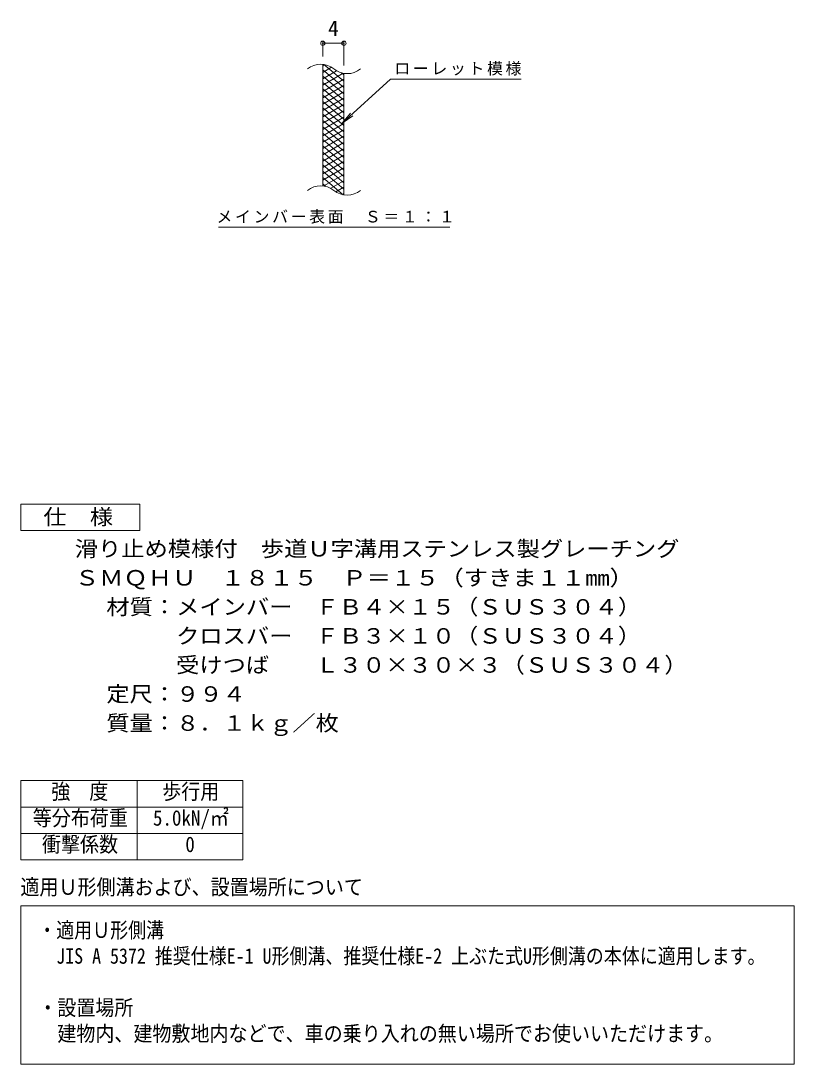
# Model space of a CAD drawing. Units: millimetres at full size, sheet at 1:10, with parts at other scales. Extents: x -1479 to 1868, y -1375 to 1059.
# Drawn here: x 405 to 1868, y -1120 to 855 of the extents above; entities that cross this region are included whole.
import ezdxf
from ezdxf.enums import TextEntityAlignment as Align

# ---------------------------------------------------------------- set-up
doc = ezdxf.new("R2010")
doc.units = ezdxf.units.MM
doc.header["$LTSCALE"] = 10
doc.header["$PDMODE"] = 32
doc.header["$PDSIZE"] = 8
for name, color, linetype, lineweight in [('A-4', 2, 'Continuous', 9), ('A-5', 7, 'Continuous', 9), ('C-2', 3, 'Continuous', 9), ('C-4', 7, 'Continuous', 9), ('C-5', 7, 'Continuous', 9), ('C-9', 6, 'Continuous', 5)]:
    doc.layers.add(name, color=color, linetype=linetype, lineweight=lineweight)
doc.styles.add('ＭＳ ゴシック', font='')
doc.styles.get('ＭＳ ゴシック').set_extended_font_data('MS Gothic')

msp = doc.modelspace()

# ---------------------------------------------------------------- linework, layer by layer
at = {"layer": 'A-4'}
for p, q in [((404.91, -583.53), (824.91, -583.53)), ((404.91, -583.53), (404.91, -733.53)), ((624.91, -583.53), (624.91, -733.53)), ((824.91, -583.53), (824.91, -733.53)), ((404.91, -633.53), (824.91, -633.53)), ((404.91, -683.53), (824.91, -683.53)), ((404.91, -733.53), (824.91, -733.53)), ((404.91, -1120.13), (404.91, -820.47))]:
    msp.add_line(p, q, dxfattribs=at)
msp.add_lwpolyline([(404.91, -820.47), (1868.35, -820.47), (1868.35, -1120.13), (404.91, -1120.13)], dxfattribs=at)
at = {"layer": 'A-5'}
msp.add_lwpolyline([(404.91, -110.08), (404.91, -60.08), (629.91, -60.08), (629.91, -110.08)], close=True, dxfattribs=at)
at = {"layer": 'C-2'}
for p, q in [((976.33, 542.16), (976.33, 772.16)), ((1016.32, 524.95), (1016.32, 754.95))]:
    msp.add_line(p, q, dxfattribs=at)
for centre, start, end in [((972.36, 732.91), 50.82628, 129.17371), ((1022.53, 794.48), 230.82628, 309.17371), ((972.36, 502.91), 50.82628, 129.17371), ((1022.53, 564.48), 230.82628, 309.17371)]:
    msp.add_arc(centre, 39.71, start, end, dxfattribs=at)
at = {"layer": 'C-4'}
for p, q in [((976.33, 787.16), (976.33, 815.39)), ((976.33, 812.39), (1016.32, 812.39)), ((1016.32, 769.95), (1016.32, 815.39))]:
    msp.add_line(p, q, dxfattribs=at)
for p in [(976.33, 812.39), (1016.32, 812.39)]:
    msp.add_point(p, dxfattribs=at)
at = {"layer": 'C-5'}
for p, q in [((1104.64, 744.06), (1351.72, 744.06)), ((1012.67, 660.93), (1033.24, 675.13)), ((778.7, 463.99), (1216.73, 463.99))]:
    msp.add_line(p, q, dxfattribs=at)
msp.add_lwpolyline([(1104.64, 744.06), (1012.67, 660.93), (1028.87, 679.97)], dxfattribs=at)
at = {"layer": 'C-9'}
for p, q in [((980.86, 771.7), (976.33, 769.08)), ((1016.32, 740.34), (978.41, 772.16)), ((993.1, 766.77), (976.33, 757.08)), ((1016.32, 728.34), (976.33, 761.91)), ((1002.5, 760.19), (976.33, 745.08)), ((1015.1, 755.47), (976.33, 733.08)), ((1016.32, 752.34), (1011.61, 756.3)), ((1016.32, 716.34), (976.33, 749.91)), ((1016.32, 744.18), (976.33, 721.08)), ((1016.32, 704.34), (976.33, 737.91)), ((1016.32, 732.18), (976.33, 709.08)), ((1016.32, 692.34), (976.33, 725.91)), ((1016.32, 720.18), (976.33, 697.08)), ((1016.32, 680.34), (976.33, 713.91)), ((1016.32, 708.18), (976.33, 685.08)), ((1016.32, 668.34), (976.33, 701.91)), ((1016.32, 696.18), (976.33, 673.08)), ((1016.32, 656.34), (976.33, 689.91)), ((1016.32, 684.18), (976.33, 661.08)), ((1016.32, 644.34), (976.33, 677.91)), ((1016.32, 672.18), (976.33, 649.08)), ((1016.32, 632.34), (976.33, 665.91)), ((1016.32, 660.18), (976.33, 637.08)), ((1016.32, 620.34), (976.33, 653.91)), ((1016.32, 648.18), (976.33, 625.08)), ((1016.32, 608.34), (976.33, 641.91)), ((1016.32, 636.18), (976.33, 613.08)), ((1016.32, 596.34), (976.33, 629.91)), ((1016.32, 624.18), (976.33, 601.08)), ((1016.32, 584.34), (976.33, 617.91)), ((1016.32, 612.18), (976.33, 589.08)), ((1016.32, 572.34), (976.33, 605.91)), ((1016.32, 600.18), (976.33, 577.08)), ((1016.32, 560.34), (976.33, 593.91)), ((1016.32, 588.18), (976.33, 565.08)), ((1016.32, 548.34), (976.33, 581.91)), ((1016.32, 576.18), (976.33, 553.08)), ((1016.32, 536.34), (976.33, 569.91)), ((1014.95, 525.5), (976.33, 557.91)), ((1016.32, 564.18), (978.23, 542.18)), ((981.52, 541.55), (976.33, 545.91)), ((1016.32, 552.18), (991.37, 537.77)), ((1016.32, 540.18), (1000.82, 531.23)), ((1016.32, 528.18), (1012.6, 526.03))]:
    msp.add_line(p, q, dxfattribs=at)

# ---------------------------------------------------------------- texts
at = {"layer": 'A-5', "color": 2, "style": 'ＭＳ ゴシック'}
for s, width, p in [('仕\u3000様', 1.1, (447.45, -107.65)), ('滑り止め模様付\u3000歩道Ｕ字溝用ステンレス製グレーチング', 1.1, (507, -168)), ('ＳＭＱＨＵ\u3000１８１５\u3000Ｐ＝１５（すきま１１mm）', 1.15, (507, -223)), ('材質：メインバー\u3000ＦＢ４×１５（ＳＵＳ３０４）', 1.1, (566.71, -278)), ('\u3000\u3000\u3000クロスバー\u3000ＦＢ３×１０（ＳＵＳ３０４）', 1.1, (566.71, -333)), ('\u3000\u3000\u3000受けつば\u3000\u3000Ｌ３０×３０×３（ＳＵＳ３０４）', 1.1, (566.71, -388)), ('定尺：９９４', 1.1, (566.71, -443)), ('質量：８．１ｋｇ／枚', 1.1, (566.71, -498))]:
    msp.add_text(s, height=29.33, dxfattribs=dict(at, width=width)).set_placement(p, align=Align.BOTTOM_LEFT)
at = {"layer": 'A-5', "style": 'ＭＳ ゴシック'}
for s, width, p in [('強\u3000度', 0.9, (462.41, -627.53)), ('歩行用', 0.9, (672.41, -627.53)), ('等分布荷重', 0.9, (427.41, -677.53)), ('5.0kN/㎡', 0.9, (654.91, -677.53)), ('衝撃係数', 0.9, (444.91, -727.53)), ('0', 0.9, (716.16, -727.53)), ('適用Ｕ形側溝および、設置場所について', 0.9, (404.03, -808.33)), ('・適用Ｕ形側溝', 0.85, (437.86, -889.89)), ('\u3000JIS A 5372 推奨仕様E-1 U形側溝、推奨仕様E-2 上ぶた式U形側溝の本体に適用します。', 0.85, (437.86, -938.83)), ('・設置場所', 0.9, (437.86, -1036.71)), ('\u3000建物内、建物敷地内などで、車の乗り入れの無い場所でお使いいただけます。', 0.9, (437.86, -1085.64))]:
    msp.add_text(s, height=29.33, dxfattribs=dict(at, width=width)).set_placement(p, align=Align.BOTTOM_LEFT)
at = {"layer": 'C-4', "color": 2, "style": 'ＭＳ ゴシック'}
msp.add_text('4', height=29.33, dxfattribs=at).set_placement((986.33, 817.39), align=Align.BOTTOM_LEFT)
at = {"layer": 'C-5', "char_height": 21.99, "attachment_point": 7, "style": 'ＭＳ ゴシック'}
for s, insert in [('\\T1.17;ローレット模様', (1111.72, 751.13)), ('\\T1.17;メインバー表面\u3000Ｓ＝１：１', (775.14, 470.69))]:
    msp.add_mtext(s, dxfattribs=dict(at, insert=insert))

doc.saveas('drawing.dxf')
